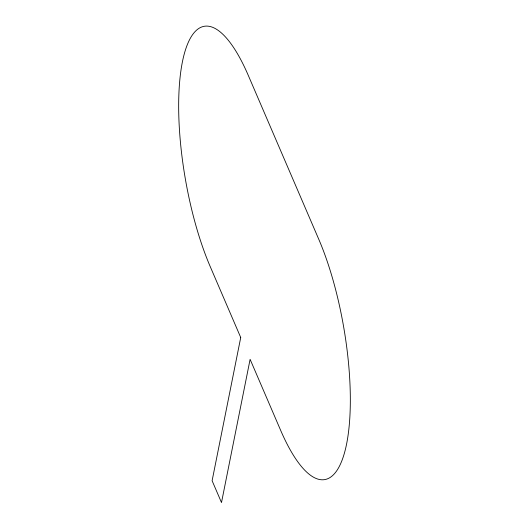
<?xml version="1.0" encoding="UTF-8"?>
<svg xmlns="http://www.w3.org/2000/svg" width="529" height="529" viewBox="0 0 529 529"><rect width="100%" height="100%" fill="white"/><g stroke="black" fill="none" stroke-linecap="round" stroke-linejoin="round"><path stroke-width="0.79" d="M240.728 337.509L212.109 480.729L221.499 502.55L250.111 359.33L280.615 430.249A146.943 44.654 80.2 0 0 346.621 443.877A146.943 44.654 80.2 0 0 318.775 239.293L248.385 75.634A146.943 44.654 80.2 0 0 182.379 62.005A146.943 44.654 80.2 0 0 210.225 266.59L240.728 337.509"/></g></svg>
